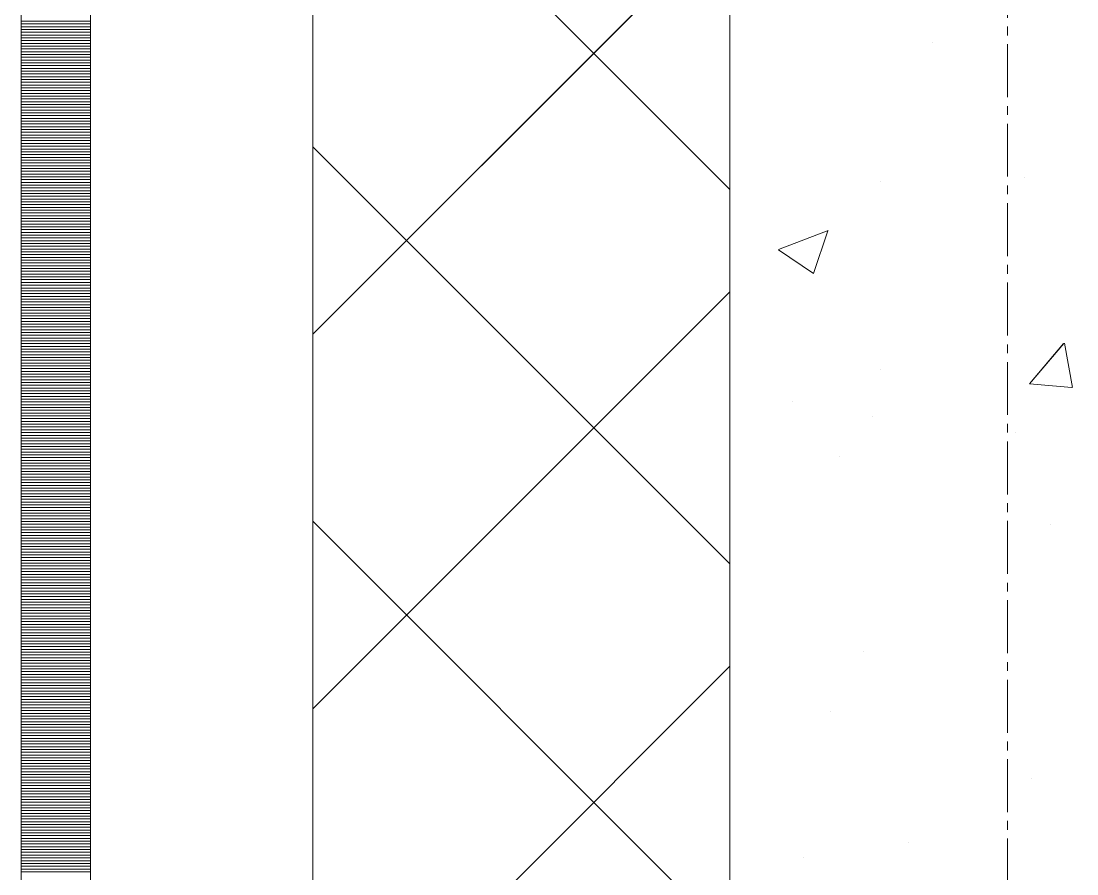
# Model space of a CAD drawing. Header units: millimetres. Extents: x 470010 to 1231400, y -134005 to 421770.
# Drawn here: x 672518.6 to 672898.5, y -22750.2 to -22443.5 of the extents above; entities that cross this region are included whole.
import ezdxf
from ezdxf.enums import TextEntityAlignment as Align

# ---------------------------------------------------------------- set-up
doc = ezdxf.new("R2010")
doc.units = ezdxf.units.MM
doc.linetypes.add('CENTER2', pattern=[28.575, 19.05, -3.175, 3.175, -3.175])
doc.linetypes.add('DASHED', pattern=[19.05, 12.7, -6.35])
doc.layers.get('Defpoints').update_dxf_attribs({"color": 140})
doc.layers.add('АР_Делит', color=120, linetype='Continuous', lineweight=0, plot=False)
for name, color, linetype, lineweight in [('АР_Стены ПЕНОблок', 52, 'Continuous', 20), ('АР_Тонкая', 254, 'Continuous', 5), ('АР_Утеплитель', 31, 'Continuous', 0), ('АР_Штриховка', 8, 'Continuous', 0)]:
    doc.layers.add(name, color=color, linetype=linetype, lineweight=lineweight)
doc.layers.add('РД_Оси_100', color=7, linetype='Continuous', lineweight=0, true_color=0x525252)
doc.styles.add('style1', font='ARIALN.TTF')

# ---------------------------------------------------------------- blocks, each defined once
blk = doc.blocks.new('СОШ_2200_АР_ОСИ_М100_28.05.24')
at = {"layer": 'АР_Делит', "color": 251, "linetype": 'DASHED', "true_color": 0x636466}
blk.add_lwpolyline([(-355, 13145), (-355, 100855), (37145, 100855), (37145, 129155), (72745, 129155), (72745, 135155), (114955, 135155), (114955, -355)], dxfattribs=at)
at = {"layer": 'РД_Оси_100', "color": 251, "linetype": 'CENTER2', "true_color": 0x636466}
blk.add_line((0, -6155), (0, 139938.679), dxfattribs=at)
blk = doc.blocks.new('A$C9108343f')
at = {"layer": 'АР_Стены ПЕНОблок', "color": 18, "linetype": 'Continuous', "lineweight": 20, "true_color": 0x000000}
blk.add_line((7054.96, 97555), (7054.96, 21355), dxfattribs=at)
at = {"layer": 'АР_Тонкая', "color": 18, "linetype": 'Continuous', "lineweight": 5, "true_color": 0x000000}
for p, q in [((6799.96, 97555), (6799.96, 21355)), ((6824.96, 97555), (6824.96, 21355)), ((6824.96, 21355), (6824.96, 97555)), ((6904.96, 21355), (6904.96, 97555))]:
    blk.add_line(p, q, dxfattribs=at)
at = {"layer": 'АР_Утеплитель', "color": 18, "linetype": 'Continuous', "lineweight": 0, "true_color": 0x000000}
for p, q in [((6904.96, 97555), (6904.96, 21355)), ((7054.96, 21355), (7054.96, 97555))]:
    blk.add_line(p, q, dxfattribs=at)
at = {"layer": 'АР_Штриховка', "color": 18, "linetype": 'Continuous', "lineweight": 0, "true_color": 0x000000}
for p, q in [((7054.96, 77862.24), (6904.96, 78012.24)), ((6904.96, 77810.1), (7054.96, 77960.1)), ((6799.96, 77922.75), (6824.96, 77922.75)), ((6799.96, 77921.75), (6824.96, 77921.75)), ((6799.96, 77920.75), (6824.96, 77920.75)), ((6799.96, 77919.75), (6824.96, 77919.75)), ((6799.96, 77918.75), (6824.96, 77918.75)), ((6799.96, 77917.75), (6824.96, 77917.75)), ((6799.96, 77916.75), (6824.96, 77916.75)), ((6799.96, 77915.75), (6824.96, 77915.75)), ((6799.96, 77914.75), (6824.96, 77914.75)), ((7127.92, 77914.93), (7127.92, 77914.93)), ((6799.96, 77913.75), (6824.96, 77913.75)), ((6799.96, 77912.75), (6824.96, 77912.75)), ((6799.96, 77911.75), (6824.96, 77911.75)), ((6799.96, 77910.75), (6824.96, 77910.75)), ((6799.96, 77909.75), (6824.96, 77909.75)), ((6799.96, 77908.75), (6824.96, 77908.75)), ((6799.96, 77907.75), (6824.96, 77907.75)), ((6799.96, 77906.75), (6824.96, 77906.75)), ((6799.96, 77905.75), (6824.96, 77905.75)), ((6799.96, 77904.75), (6824.96, 77904.75)), ((6799.96, 77903.75), (6824.96, 77903.75)), ((6799.96, 77902.75), (6824.96, 77902.75)), ((6799.96, 77901.75), (6824.96, 77901.75)), ((6799.96, 77900.75), (6824.96, 77900.75)), ((6799.96, 77899.75), (6824.96, 77899.75)), ((6799.96, 77898.75), (6824.96, 77898.75)), ((6799.96, 77897.75), (6824.96, 77897.75)), ((6799.96, 77896.75), (6824.96, 77896.75)), ((6799.96, 77895.75), (6824.96, 77895.75)), ((6799.96, 77894.75), (6824.96, 77894.75)), ((6799.96, 77893.75), (6824.96, 77893.75)), ((6799.96, 77892.75), (6824.96, 77892.75)), ((6799.96, 77891.75), (6824.96, 77891.75)), ((6799.96, 77890.75), (6824.96, 77890.75)), ((6799.96, 77889.75), (6824.96, 77889.75)), ((6799.96, 77888.75), (6824.96, 77888.75)), ((6799.96, 77887.75), (6824.96, 77887.75)), ((6799.96, 77886.75), (6824.96, 77886.75)), ((6799.96, 77885.75), (6824.96, 77885.75)), ((6799.96, 77884.75), (6824.96, 77884.75)), ((6799.96, 77883.75), (6824.96, 77883.75)), ((6799.96, 77882.75), (6824.96, 77882.75)), ((6799.96, 77881.75), (6824.96, 77881.75)), ((6799.96, 77880.75), (6824.96, 77880.75)), ((6799.96, 77879.75), (6824.96, 77879.75)), ((6799.96, 77878.75), (6824.96, 77878.75)), ((6799.96, 77877.75), (6824.96, 77877.75)), ((6799.96, 77876.75), (6824.96, 77876.75)), ((7054.96, 77727.54), (6904.96, 77877.54)), ((6799.96, 77875.75), (6824.96, 77875.75)), ((6799.96, 77874.75), (6824.96, 77874.75)), ((6799.96, 77873.75), (6824.96, 77873.75)), ((6799.96, 77872.75), (6824.96, 77872.75)), ((6799.96, 77871.75), (6824.96, 77871.75)), ((6799.96, 77870.75), (6824.96, 77870.75)), ((6799.96, 77869.75), (6824.96, 77869.75)), ((6799.96, 77868.75), (6824.96, 77868.75)), ((6799.96, 77867.75), (6824.96, 77867.75)), ((6799.96, 77866.75), (6824.96, 77866.75)), ((6799.96, 77865.75), (6824.96, 77865.75)), ((7109.28, 77865.13), (7109.28, 77865.13)), ((7161.17, 77866.44), (7161.17, 77866.44)), ((6799.96, 77864.75), (6824.96, 77864.75)), ((6799.96, 77863.75), (6824.96, 77863.75)), ((6799.96, 77862.75), (6824.96, 77862.75)), ((6799.96, 77861.75), (6824.96, 77861.75)), ((6799.96, 77860.75), (6824.96, 77860.75)), ((6799.96, 77859.75), (6824.96, 77859.75)), ((6799.96, 77858.75), (6824.96, 77858.75)), ((6799.96, 77857.75), (6824.96, 77857.75)), ((6799.96, 77856.75), (6824.96, 77856.75)), ((6799.96, 77855.75), (6824.96, 77855.75)), ((6799.96, 77854.75), (6824.96, 77854.75)), ((6799.96, 77853.75), (6824.96, 77853.75)), ((6799.96, 77852.75), (6824.96, 77852.75)), ((6799.96, 77851.75), (6824.96, 77851.75)), ((6799.96, 77850.75), (6824.96, 77850.75)), ((6799.96, 77849.75), (6824.96, 77849.75)), ((6799.96, 77848.75), (6824.96, 77848.75)), ((6799.96, 77847.75), (6824.96, 77847.75)), ((6799.96, 77846.75), (6824.96, 77846.75)), ((7072.58, 77840.61), (7090.37, 77847.44)), ((7085.16, 77831.93), (7090.31, 77847.28)), ((6799.96, 77845.75), (6824.96, 77845.75)), ((6799.96, 77844.75), (6824.96, 77844.75)), ((6799.96, 77843.75), (6824.96, 77843.75)), ((6799.96, 77842.75), (6824.96, 77842.75)), ((6799.96, 77841.75), (6824.96, 77841.75)), ((6799.96, 77840.75), (6824.96, 77840.75)), ((6799.96, 77839.75), (6824.96, 77839.75)), ((6799.96, 77838.75), (6824.96, 77838.75)), ((7072.51, 77840.45), (7085.15, 77831.93)), ((6799.96, 77837.75), (6824.96, 77837.75)), ((6799.96, 77836.75), (6824.96, 77836.75)), ((6799.96, 77835.75), (6824.96, 77835.75)), ((6799.96, 77834.75), (6824.96, 77834.75)), ((6799.96, 77833.75), (6824.96, 77833.75)), ((6799.96, 77832.75), (6824.96, 77832.75)), ((6799.96, 77831.75), (6824.96, 77831.75)), ((6799.96, 77830.75), (6824.96, 77830.75)), ((6799.96, 77829.75), (6824.96, 77829.75)), ((6799.96, 77828.75), (6824.96, 77828.75)), ((6799.96, 77827.75), (6824.96, 77827.75)), ((6799.96, 77826.75), (6824.96, 77826.75)), ((6799.96, 77825.75), (6824.96, 77825.75)), ((6799.96, 77824.75), (6824.96, 77824.75)), ((6799.96, 77823.75), (6824.96, 77823.75)), ((6904.96, 77675.4), (7054.96, 77825.4)), ((6799.96, 77822.75), (6824.96, 77822.75)), ((6799.96, 77821.75), (6824.96, 77821.75)), ((6799.96, 77820.75), (6824.96, 77820.75)), ((6799.96, 77819.75), (6824.96, 77819.75)), ((6799.96, 77818.75), (6824.96, 77818.75)), ((6799.96, 77817.75), (6824.96, 77817.75)), ((6799.96, 77816.75), (6824.96, 77816.75)), ((6799.96, 77815.75), (6824.96, 77815.75)), ((6799.96, 77814.75), (6824.96, 77814.75)), ((6799.96, 77813.75), (6824.96, 77813.75)), ((6799.96, 77812.75), (6824.96, 77812.75)), ((6799.96, 77811.75), (6824.96, 77811.75)), ((6799.96, 77810.75), (6824.96, 77810.75)), ((6799.96, 77809.75), (6824.96, 77809.75)), ((6799.96, 77808.75), (6824.96, 77808.75)), ((6799.96, 77807.75), (6824.96, 77807.75)), ((6799.96, 77806.75), (6824.96, 77806.75)), ((6799.96, 77805.75), (6824.96, 77805.75)), ((6799.96, 77804.75), (6824.96, 77804.75)), ((7162.91, 77792.24), (7175.16, 77806.84)), ((7178.35, 77790.96), (7175.42, 77806.88)), ((6799.96, 77803.75), (6824.96, 77803.75)), ((6799.96, 77802.75), (6824.96, 77802.75)), ((6799.96, 77801.75), (6824.96, 77801.75)), ((6799.96, 77800.75), (6824.96, 77800.75)), ((6799.96, 77799.75), (6824.96, 77799.75)), ((6799.96, 77798.75), (6824.96, 77798.75)), ((6799.96, 77797.75), (6824.96, 77797.75)), ((6799.96, 77796.75), (6824.96, 77796.75)), ((7109.41, 77797.54), (7109.41, 77797.54)), ((6799.96, 77795.75), (6824.96, 77795.75)), ((6799.96, 77794.75), (6824.96, 77794.75)), ((6799.96, 77793.75), (6824.96, 77793.75)), ((6799.96, 77792.75), (6824.96, 77792.75)), ((6799.96, 77791.75), (6824.96, 77791.75)), ((6799.96, 77790.75), (6824.96, 77790.75)), ((6799.96, 77789.75), (6824.96, 77789.75)), ((7162.91, 77792.24), (7178.09, 77790.91)), ((6799.96, 77788.75), (6824.96, 77788.75)), ((6799.96, 77787.75), (6824.96, 77787.75)), ((6799.96, 77786.75), (6824.96, 77786.75)), ((6799.96, 77785.75), (6824.96, 77785.75)), ((7077.39, 77785.82), (7077.39, 77785.82)), ((6799.96, 77784.75), (6824.96, 77784.75)), ((6799.96, 77783.75), (6824.96, 77783.75)), ((6799.96, 77782.75), (6824.96, 77782.75)), ((6799.96, 77781.75), (6824.96, 77781.75)), ((6799.96, 77780.75), (6824.96, 77780.75)), ((6799.96, 77779.75), (6824.96, 77779.75)), ((6799.96, 77778.75), (6824.96, 77778.75)), ((6799.96, 77777.75), (6824.96, 77777.75)), ((7106.2, 77780.58), (7106.2, 77780.58)), ((6799.96, 77776.75), (6824.96, 77776.75)), ((6799.96, 77775.75), (6824.96, 77775.75)), ((6799.96, 77774.75), (6824.96, 77774.75)), ((6799.96, 77773.75), (6824.96, 77773.75)), ((7157.93, 77774.63), (7157.93, 77774.63)), ((6799.96, 77772.75), (6824.96, 77772.75)), ((6799.96, 77771.75), (6824.96, 77771.75)), ((6799.96, 77770.75), (6824.96, 77770.75)), ((6799.96, 77769.75), (6824.96, 77769.75)), ((6799.96, 77768.75), (6824.96, 77768.75)), ((6799.96, 77767.75), (6824.96, 77767.75)), ((6799.96, 77766.75), (6824.96, 77766.75)), ((7094.35, 77766.26), (7094.35, 77766.26)), ((6799.96, 77765.75), (6824.96, 77765.75)), ((6799.96, 77764.75), (6824.96, 77764.75)), ((6799.96, 77763.75), (6824.96, 77763.75)), ((6799.96, 77762.75), (6824.96, 77762.75)), ((6799.96, 77761.75), (6824.96, 77761.75)), ((6799.96, 77760.75), (6824.96, 77760.75)), ((6799.96, 77759.75), (6824.96, 77759.75)), ((6799.96, 77758.75), (6824.96, 77758.75)), ((6799.96, 77757.75), (6824.96, 77757.75)), ((6799.96, 77756.75), (6824.96, 77756.75)), ((6799.96, 77755.75), (6824.96, 77755.75)), ((6799.96, 77754.75), (6824.96, 77754.75)), ((6799.96, 77753.75), (6824.96, 77753.75)), ((6799.96, 77752.75), (6824.96, 77752.75)), ((6799.96, 77751.75), (6824.96, 77751.75)), ((6799.96, 77750.75), (6824.96, 77750.75)), ((6799.96, 77749.75), (6824.96, 77749.75)), ((6799.96, 77748.75), (6824.96, 77748.75)), ((6799.96, 77747.75), (6824.96, 77747.75)), ((6799.96, 77746.75), (6824.96, 77746.75)), ((6799.96, 77745.75), (6824.96, 77745.75)), ((6799.96, 77744.75), (6824.96, 77744.75)), ((6799.96, 77743.75), (6824.96, 77743.75)), ((6799.96, 77742.75), (6824.96, 77742.75)), ((6799.96, 77741.75), (6824.96, 77741.75)), ((6799.96, 77740.75), (6824.96, 77740.75)), ((6799.96, 77739.75), (6824.96, 77739.75)), ((7054.96, 77592.83), (6904.96, 77742.83)), ((7170.27, 77741.77), (7170.27, 77741.77)), ((6799.96, 77738.75), (6824.96, 77738.75)), ((6799.96, 77737.75), (6824.96, 77737.75)), ((6799.96, 77736.75), (6824.96, 77736.75)), ((6799.96, 77735.75), (6824.96, 77735.75)), ((6799.96, 77734.75), (6824.96, 77734.75)), ((6799.96, 77733.75), (6824.96, 77733.75)), ((6799.96, 77732.75), (6824.96, 77732.75)), ((6799.96, 77731.75), (6824.96, 77731.75)), ((6799.96, 77730.75), (6824.96, 77730.75)), ((6799.96, 77729.75), (6824.96, 77729.75)), ((6799.96, 77728.75), (6824.96, 77728.75)), ((6799.96, 77727.75), (6824.96, 77727.75)), ((6799.96, 77726.75), (6824.96, 77726.75)), ((6799.96, 77725.75), (6824.96, 77725.75)), ((6799.96, 77724.75), (6824.96, 77724.75)), ((6799.96, 77723.75), (6824.96, 77723.75)), ((6799.96, 77722.75), (6824.96, 77722.75)), ((6799.96, 77721.75), (6824.96, 77721.75)), ((6799.96, 77720.75), (6824.96, 77720.75)), ((6799.96, 77719.75), (6824.96, 77719.75)), ((6799.96, 77718.75), (6824.96, 77718.75)), ((6799.96, 77717.75), (6824.96, 77717.75)), ((6799.96, 77716.75), (6824.96, 77716.75)), ((6799.96, 77715.75), (6824.96, 77715.75)), ((6799.96, 77714.75), (6824.96, 77714.75)), ((6799.96, 77713.75), (6824.96, 77713.75)), ((6799.96, 77712.75), (6824.96, 77712.75)), ((6799.96, 77711.75), (6824.96, 77711.75)), ((6799.96, 77710.75), (6824.96, 77710.75)), ((6799.96, 77709.75), (6824.96, 77709.75)), ((6799.96, 77708.75), (6824.96, 77708.75)), ((6799.96, 77707.75), (6824.96, 77707.75)), ((6799.96, 77706.75), (6824.96, 77706.75)), ((6799.96, 77705.75), (6824.96, 77705.75)), ((6799.96, 77704.75), (6824.96, 77704.75)), ((6799.96, 77703.75), (6824.96, 77703.75)), ((6799.96, 77702.75), (6824.96, 77702.75)), ((6799.96, 77701.75), (6824.96, 77701.75)), ((6799.96, 77700.75), (6824.96, 77700.75)), ((6799.96, 77699.75), (6824.96, 77699.75)), ((6799.96, 77698.75), (6824.96, 77698.75)), ((6799.96, 77697.75), (6824.96, 77697.75)), ((6799.96, 77696.75), (6824.96, 77696.75)), ((6799.96, 77695.75), (6824.96, 77695.75)), ((6799.96, 77694.75), (6824.96, 77694.75)), ((7103.11, 77696.02), (7103.11, 77696.02)), ((6799.96, 77693.75), (6824.96, 77693.75)), ((6799.96, 77692.75), (6824.96, 77692.75)), ((6799.96, 77691.75), (6824.96, 77691.75)), ((6799.96, 77690.75), (6824.96, 77690.75)), ((6904.96, 77540.69), (7054.96, 77690.69)), ((6799.96, 77689.75), (6824.96, 77689.75)), ((6799.96, 77688.75), (6824.96, 77688.75)), ((6799.96, 77687.75), (6824.96, 77687.75)), ((6799.96, 77686.75), (6824.96, 77686.75)), ((6799.96, 77685.75), (6824.96, 77685.75)), ((6799.96, 77684.75), (6824.96, 77684.75)), ((6799.96, 77683.75), (6824.96, 77683.75)), ((6799.96, 77682.75), (6824.96, 77682.75)), ((6799.96, 77681.75), (6824.96, 77681.75)), ((6799.96, 77680.75), (6824.96, 77680.75)), ((6799.96, 77679.75), (6824.96, 77679.75)), ((6799.96, 77678.75), (6824.96, 77678.75)), ((6799.96, 77677.75), (6824.96, 77677.75)), ((6799.96, 77676.75), (6824.96, 77676.75)), ((6799.96, 77675.75), (6824.96, 77675.75)), ((6799.96, 77674.75), (6824.96, 77674.75)), ((6799.96, 77673.75), (6824.96, 77673.75)), ((6799.96, 77672.75), (6824.96, 77672.75)), ((6799.96, 77671.75), (6824.96, 77671.75)), ((7091.11, 77674.45), (7091.11, 77674.45)), ((6799.96, 77670.75), (6824.96, 77670.75)), ((6799.96, 77669.75), (6824.96, 77669.75)), ((6799.96, 77668.75), (6824.96, 77668.75)), ((6799.96, 77667.75), (6824.96, 77667.75)), ((6799.96, 77666.75), (6824.96, 77666.75)), ((6799.96, 77665.75), (6824.96, 77665.75)), ((6799.96, 77664.75), (6824.96, 77664.75)), ((6799.96, 77663.75), (6824.96, 77663.75)), ((6799.96, 77662.75), (6824.96, 77662.75)), ((6799.96, 77661.75), (6824.96, 77661.75)), ((6799.96, 77660.75), (6824.96, 77660.75)), ((6799.96, 77659.75), (6824.96, 77659.75)), ((6799.96, 77658.75), (6824.96, 77658.75)), ((6799.96, 77657.75), (6824.96, 77657.75)), ((6799.96, 77656.75), (6824.96, 77656.75)), ((6799.96, 77655.75), (6824.96, 77655.75)), ((6799.96, 77654.75), (6824.96, 77654.75)), ((6799.96, 77653.75), (6824.96, 77653.75)), ((6799.96, 77652.75), (6824.96, 77652.75)), ((6799.96, 77651.75), (6824.96, 77651.75)), ((6799.96, 77650.75), (6824.96, 77650.75)), ((6799.96, 77649.75), (6824.96, 77649.75)), ((6799.96, 77648.75), (6824.96, 77648.75)), ((7163.52, 77650.3), (7163.52, 77650.3)), ((6799.96, 77647.75), (6824.96, 77647.75)), ((6799.96, 77646.75), (6824.96, 77646.75)), ((6799.96, 77645.75), (6824.96, 77645.75)), ((6799.96, 77644.75), (6824.96, 77644.75)), ((6799.96, 77643.75), (6824.96, 77643.75)), ((6799.96, 77642.75), (6824.96, 77642.75)), ((6799.96, 77641.75), (6824.96, 77641.75)), ((6799.96, 77640.75), (6824.96, 77640.75)), ((6799.96, 77639.75), (6824.96, 77639.75)), ((6799.96, 77638.75), (6824.96, 77638.75)), ((6799.96, 77637.75), (6824.96, 77637.75)), ((6799.96, 77636.75), (6824.96, 77636.75)), ((6799.96, 77635.75), (6824.96, 77635.75)), ((6799.96, 77634.75), (6824.96, 77634.75)), ((6799.96, 77633.75), (6824.96, 77633.75)), ((6799.96, 77632.75), (6824.96, 77632.75)), ((6799.96, 77631.75), (6824.96, 77631.75)), ((6799.96, 77630.75), (6824.96, 77630.75)), ((6799.96, 77629.75), (6824.96, 77629.75)), ((6799.96, 77628.75), (6824.96, 77628.75)), ((6799.96, 77627.75), (6824.96, 77627.75)), ((6799.96, 77626.75), (6824.96, 77626.75)), ((6799.96, 77625.75), (6824.96, 77625.75)), ((7119.14, 77627.45), (7119.14, 77627.45)), ((6799.96, 77624.75), (6824.96, 77624.75)), ((6799.96, 77623.75), (6824.96, 77623.75)), ((6799.96, 77622.75), (6824.96, 77622.75)), ((6799.96, 77621.75), (6824.96, 77621.75)), ((7081.48, 77621.91), (7081.48, 77621.91)), ((6799.96, 77620.75), (6824.96, 77620.75)), ((6799.96, 77619.75), (6824.96, 77619.75)), ((6799.96, 77618.75), (6824.96, 77618.75)), ((6799.96, 77617.75), (6824.96, 77617.75)), ((6799.96, 77616.75), (6824.96, 77616.75))]:
    blk.add_line(p, q, dxfattribs=at)
at = {"layer": 'РД_Оси_100'}
blk.add_blockref('СОШ_2200_АР_ОСИ_М100_28.05.24', (7154.96, 6755), dxfattribs=at)
at = {"layer": 'Defpoints', "color": 18, "true_color": 0x000000, "style": 'style1'}
for p in [(143949.34, 316089.12), (143974.98, 281639.5), (143890.4, 273244.71), (143839.99, 264276.81), (143967.75, 254892.38), (12251.96, 104178.14), (12382.58, 96023.14)]:
    blk.add_attdef('АР-ПОМЕЩЕНИЕ:НАИМЕНОВАНИЕ', text='', height=100, dxfattribs=at).set_placement(p, align=Align.MIDDLE)
at = {"layer": 'Defpoints', "color": 18, "true_color": 0x000000, "style": 'style1', "flags": 8}
for p in [(143951.3, 279099.09), (143848.34, 269251.11), (143875.33, 260094.25), (144049.74, 250824.7), (163419.28, 238153.36), (155897.46, 237965.97), (183037.2, 237965.97), (143342.94, 237876.19)]:
    blk.add_attdef('АР-ПОМЕЩЕНИЕ:НАИМЕНОВАНИЕ', text='', height=100, dxfattribs=at).set_placement(p, align=Align.MIDDLE)

msp = doc.modelspace()

# ---------------------------------------------------------------- linework, layer by layer
at = {"layer": 'АР_Стены ПЕНОблок', "color": 18, "linetype": 'Continuous', "lineweight": 20, "true_color": 0x000000}
msp.add_line((672773.57, -2811.242), (672773.57, -79011.242), dxfattribs=at)
at = {"layer": 'АР_Тонкая', "color": 18, "linetype": 'Continuous', "lineweight": 5, "true_color": 0x000000}
for p, q in [((672518.57, -2811.242), (672518.57, -79011.242)), ((672543.57, -2811.242), (672543.57, -79011.242)), ((672543.57, -79011.242), (672543.57, -2811.242)), ((672623.57, -79011.242), (672623.57, -2811.242))]:
    msp.add_line(p, q, dxfattribs=at)
at = {"layer": 'АР_Утеплитель', "color": 18, "linetype": 'Continuous', "lineweight": 0, "true_color": 0x000000}
for p, q in [((672623.57, -2811.242), (672623.57, -79011.242)), ((672773.57, -79011.242), (672773.57, -2811.242))]:
    msp.add_line(p, q, dxfattribs=at)
at = {"layer": 'АР_Штриховка', "color": 18, "linetype": 'Continuous', "lineweight": 0, "true_color": 0x000000}
for p, q in [((672773.57, -22504.003), (672623.57, -22354.003)), ((672623.57, -22556.14), (672773.57, -22406.14)), ((672518.57, -22444.492), (672543.57, -22444.492)), ((672518.57, -22445.492), (672543.57, -22445.492)), ((672518.57, -22446.492), (672543.57, -22446.492)), ((672518.57, -22447.492), (672543.57, -22447.492)), ((672518.57, -22448.492), (672543.57, -22448.492)), ((672518.57, -22449.492), (672543.57, -22449.492)), ((672518.57, -22450.492), (672543.57, -22450.492)), ((672518.57, -22451.492), (672543.57, -22451.492)), ((672518.57, -22452.492), (672543.57, -22452.492)), ((672518.57, -22453.492), (672543.57, -22453.492)), ((672518.57, -22454.492), (672543.57, -22454.492)), ((672518.57, -22455.492), (672543.57, -22455.492)), ((672518.57, -22456.492), (672543.57, -22456.492)), ((672518.57, -22457.492), (672543.57, -22457.492)), ((672518.57, -22458.492), (672543.57, -22458.492)), ((672518.57, -22459.492), (672543.57, -22459.492)), ((672518.57, -22460.492), (672543.57, -22460.492)), ((672518.57, -22461.492), (672543.57, -22461.492)), ((672518.57, -22462.492), (672543.57, -22462.492)), ((672518.57, -22463.492), (672543.57, -22463.492)), ((672518.57, -22464.492), (672543.57, -22464.492)), ((672518.57, -22465.492), (672543.57, -22465.492)), ((672518.57, -22466.492), (672543.57, -22466.492)), ((672518.57, -22467.492), (672543.57, -22467.492)), ((672518.57, -22468.492), (672543.57, -22468.492)), ((672518.57, -22469.492), (672543.57, -22469.492)), ((672518.57, -22470.492), (672543.57, -22470.492)), ((672518.57, -22471.492), (672543.57, -22471.492)), ((672518.57, -22472.492), (672543.57, -22472.492)), ((672518.57, -22473.492), (672543.57, -22473.492)), ((672518.57, -22474.492), (672543.57, -22474.492)), ((672518.57, -22475.492), (672543.57, -22475.492)), ((672518.57, -22476.492), (672543.57, -22476.492)), ((672518.57, -22477.492), (672543.57, -22477.492)), ((672518.57, -22478.492), (672543.57, -22478.492)), ((672518.57, -22479.492), (672543.57, -22479.492)), ((672518.57, -22480.492), (672543.57, -22480.492)), ((672518.57, -22481.492), (672543.57, -22481.492)), ((672518.57, -22482.492), (672543.57, -22482.492)), ((672518.57, -22483.492), (672543.57, -22483.492)), ((672518.57, -22484.492), (672543.57, -22484.492)), ((672518.57, -22485.492), (672543.57, -22485.492)), ((672518.57, -22486.492), (672543.57, -22486.492)), ((672518.57, -22487.492), (672543.57, -22487.492)), ((672518.57, -22488.492), (672543.57, -22488.492)), ((672518.57, -22489.492), (672543.57, -22489.492)), ((672773.57, -22638.706), (672623.57, -22488.706)), ((672518.57, -22490.492), (672543.57, -22490.492)), ((672518.57, -22491.492), (672543.57, -22491.492)), ((672518.57, -22492.492), (672543.57, -22492.492)), ((672518.57, -22493.492), (672543.57, -22493.492)), ((672518.57, -22494.492), (672543.57, -22494.492)), ((672518.57, -22495.492), (672543.57, -22495.492)), ((672518.57, -22496.492), (672543.57, -22496.492)), ((672518.57, -22497.492), (672543.57, -22497.492)), ((672518.57, -22498.492), (672543.57, -22498.492)), ((672518.57, -22499.492), (672543.57, -22499.492)), ((672518.57, -22500.492), (672543.57, -22500.492)), ((672518.57, -22501.492), (672543.57, -22501.492)), ((672518.57, -22502.492), (672543.57, -22502.492)), ((672518.57, -22503.492), (672543.57, -22503.492)), ((672518.57, -22504.492), (672543.57, -22504.492)), ((672518.57, -22505.492), (672543.57, -22505.492)), ((672518.57, -22506.492), (672543.57, -22506.492)), ((672518.57, -22507.492), (672543.57, -22507.492)), ((672518.57, -22508.492), (672543.57, -22508.492)), ((672518.57, -22509.492), (672543.57, -22509.492)), ((672518.57, -22510.492), (672543.57, -22510.492)), ((672518.57, -22511.492), (672543.57, -22511.492)), ((672518.57, -22512.492), (672543.57, -22512.492)), ((672518.57, -22513.492), (672543.57, -22513.492)), ((672518.57, -22514.492), (672543.57, -22514.492)), ((672518.57, -22515.492), (672543.57, -22515.492)), ((672518.57, -22516.492), (672543.57, -22516.492)), ((672518.57, -22517.492), (672543.57, -22517.492)), ((672518.57, -22518.492), (672543.57, -22518.492)), ((672518.57, -22519.492), (672543.57, -22519.492)), ((672791.195, -22525.633), (672808.98, -22518.806)), ((672803.775, -22534.315), (672808.925, -22518.966)), ((672518.57, -22520.492), (672543.57, -22520.492)), ((672518.57, -22521.492), (672543.57, -22521.492)), ((672518.57, -22522.492), (672543.57, -22522.492)), ((672518.57, -22523.492), (672543.57, -22523.492)), ((672518.57, -22524.492), (672543.57, -22524.492)), ((672518.57, -22525.492), (672543.57, -22525.492)), ((672518.57, -22526.492), (672543.57, -22526.492)), ((672518.57, -22527.492), (672543.57, -22527.492)), ((672791.125, -22525.788), (672803.76, -22534.31)), ((672518.57, -22528.492), (672543.57, -22528.492)), ((672518.57, -22529.492), (672543.57, -22529.492)), ((672518.57, -22530.492), (672543.57, -22530.492)), ((672518.57, -22531.492), (672543.57, -22531.492)), ((672518.57, -22532.492), (672543.57, -22532.492)), ((672518.57, -22533.492), (672543.57, -22533.492)), ((672518.57, -22534.492), (672543.57, -22534.492)), ((672518.57, -22535.492), (672543.57, -22535.492)), ((672518.57, -22536.492), (672543.57, -22536.492)), ((672518.57, -22537.492), (672543.57, -22537.492)), ((672518.57, -22538.492), (672543.57, -22538.492)), ((672518.57, -22539.492), (672543.57, -22539.492)), ((672518.57, -22540.492), (672543.57, -22540.492)), ((672518.57, -22541.492), (672543.57, -22541.492)), ((672518.57, -22542.492), (672543.57, -22542.492)), ((672623.57, -22690.843), (672773.57, -22540.843)), ((672518.57, -22543.492), (672543.57, -22543.492)), ((672518.57, -22544.492), (672543.57, -22544.492)), ((672518.57, -22545.492), (672543.57, -22545.492)), ((672518.57, -22546.492), (672543.57, -22546.492)), ((672518.57, -22547.492), (672543.57, -22547.492)), ((672518.57, -22548.492), (672543.57, -22548.492)), ((672518.57, -22549.492), (672543.57, -22549.492)), ((672518.57, -22550.492), (672543.57, -22550.492)), ((672518.57, -22551.492), (672543.57, -22551.492)), ((672518.57, -22552.492), (672543.57, -22552.492)), ((672518.57, -22553.492), (672543.57, -22553.492)), ((672518.57, -22554.492), (672543.57, -22554.492)), ((672518.57, -22555.492), (672543.57, -22555.492)), ((672518.57, -22556.492), (672543.57, -22556.492)), ((672518.57, -22557.492), (672543.57, -22557.492)), ((672518.57, -22558.492), (672543.57, -22558.492)), ((672518.57, -22559.492), (672543.57, -22559.492)), ((672518.57, -22560.492), (672543.57, -22560.492)), ((672518.57, -22561.492), (672543.57, -22561.492)), ((672881.524, -22574), (672893.769, -22559.407)), ((672896.967, -22575.285), (672894.03, -22559.363)), ((672518.57, -22562.492), (672543.57, -22562.492)), ((672518.57, -22563.492), (672543.57, -22563.492)), ((672518.57, -22564.492), (672543.57, -22564.492)), ((672518.57, -22565.492), (672543.57, -22565.492)), ((672518.57, -22566.492), (672543.57, -22566.492)), ((672518.57, -22567.492), (672543.57, -22567.492)), ((672518.57, -22568.492), (672543.57, -22568.492)), ((672518.57, -22569.492), (672543.57, -22569.492)), ((672518.57, -22570.492), (672543.57, -22570.492)), ((672518.57, -22571.492), (672543.57, -22571.492)), ((672518.57, -22572.492), (672543.57, -22572.492)), ((672518.57, -22573.492), (672543.57, -22573.492)), ((672518.57, -22574.492), (672543.57, -22574.492)), ((672518.57, -22575.492), (672543.57, -22575.492)), ((672518.57, -22576.492), (672543.57, -22576.492)), ((672881.524, -22574.004), (672896.706, -22575.333)), ((672518.57, -22577.492), (672543.57, -22577.492)), ((672518.57, -22578.492), (672543.57, -22578.492)), ((672518.57, -22579.492), (672543.57, -22579.492)), ((672518.57, -22580.492), (672543.57, -22580.492)), ((672518.57, -22581.492), (672543.57, -22581.492)), ((672518.57, -22582.492), (672543.57, -22582.492)), ((672518.57, -22583.492), (672543.57, -22583.492)), ((672518.57, -22584.492), (672543.57, -22584.492)), ((672518.57, -22585.492), (672543.57, -22585.492)), ((672518.57, -22586.492), (672543.57, -22586.492)), ((672518.57, -22587.492), (672543.57, -22587.492)), ((672518.57, -22588.492), (672543.57, -22588.492)), ((672518.57, -22589.492), (672543.57, -22589.492)), ((672518.57, -22590.492), (672543.57, -22590.492)), ((672518.57, -22591.492), (672543.57, -22591.492)), ((672518.57, -22592.492), (672543.57, -22592.492)), ((672518.57, -22593.492), (672543.57, -22593.492)), ((672518.57, -22594.492), (672543.57, -22594.492)), ((672518.57, -22595.492), (672543.57, -22595.492)), ((672518.57, -22596.492), (672543.57, -22596.492)), ((672518.57, -22597.492), (672543.57, -22597.492)), ((672518.57, -22598.492), (672543.57, -22598.492)), ((672518.57, -22599.492), (672543.57, -22599.492)), ((672518.57, -22600.492), (672543.57, -22600.492)), ((672518.57, -22601.492), (672543.57, -22601.492)), ((672518.57, -22602.492), (672543.57, -22602.492)), ((672518.57, -22603.492), (672543.57, -22603.492)), ((672518.57, -22604.492), (672543.57, -22604.492)), ((672518.57, -22605.492), (672543.57, -22605.492)), ((672518.57, -22606.492), (672543.57, -22606.492)), ((672518.57, -22607.492), (672543.57, -22607.492)), ((672518.57, -22608.492), (672543.57, -22608.492)), ((672518.57, -22609.492), (672543.57, -22609.492)), ((672518.57, -22610.492), (672543.57, -22610.492)), ((672518.57, -22611.492), (672543.57, -22611.492)), ((672518.57, -22612.492), (672543.57, -22612.492)), ((672518.57, -22613.492), (672543.57, -22613.492)), ((672518.57, -22614.492), (672543.57, -22614.492)), ((672518.57, -22615.492), (672543.57, -22615.492)), ((672518.57, -22616.492), (672543.57, -22616.492)), ((672518.57, -22617.492), (672543.57, -22617.492)), ((672518.57, -22618.492), (672543.57, -22618.492)), ((672518.57, -22619.492), (672543.57, -22619.492)), ((672518.57, -22620.492), (672543.57, -22620.492)), ((672518.57, -22621.492), (672543.57, -22621.492)), ((672518.57, -22622.492), (672543.57, -22622.492)), ((672518.57, -22623.492), (672543.57, -22623.492)), ((672518.57, -22624.492), (672543.57, -22624.492)), ((672518.57, -22625.492), (672543.57, -22625.492)), ((672518.57, -22626.492), (672543.57, -22626.492)), ((672773.57, -22773.41), (672623.57, -22623.41)), ((672518.57, -22627.492), (672543.57, -22627.492)), ((672518.57, -22628.492), (672543.57, -22628.492)), ((672518.57, -22629.492), (672543.57, -22629.492)), ((672518.57, -22630.492), (672543.57, -22630.492)), ((672518.57, -22631.492), (672543.57, -22631.492)), ((672518.57, -22632.492), (672543.57, -22632.492)), ((672518.57, -22633.492), (672543.57, -22633.492)), ((672518.57, -22634.492), (672543.57, -22634.492)), ((672518.57, -22635.492), (672543.57, -22635.492)), ((672518.57, -22636.492), (672543.57, -22636.492)), ((672518.57, -22637.492), (672543.57, -22637.492)), ((672518.57, -22638.492), (672543.57, -22638.492)), ((672518.57, -22639.492), (672543.57, -22639.492)), ((672518.57, -22640.492), (672543.57, -22640.492)), ((672518.57, -22641.492), (672543.57, -22641.492)), ((672518.57, -22642.492), (672543.57, -22642.492)), ((672518.57, -22643.492), (672543.57, -22643.492)), ((672518.57, -22644.492), (672543.57, -22644.492)), ((672518.57, -22645.492), (672543.57, -22645.492)), ((672518.57, -22646.492), (672543.57, -22646.492)), ((672518.57, -22647.492), (672543.57, -22647.492)), ((672518.57, -22648.492), (672543.57, -22648.492)), ((672518.57, -22649.492), (672543.57, -22649.492)), ((672518.57, -22650.492), (672543.57, -22650.492)), ((672518.57, -22651.492), (672543.57, -22651.492)), ((672518.57, -22652.492), (672543.57, -22652.492)), ((672518.57, -22653.492), (672543.57, -22653.492)), ((672518.57, -22654.492), (672543.57, -22654.492)), ((672518.57, -22655.492), (672543.57, -22655.492)), ((672518.57, -22656.492), (672543.57, -22656.492)), ((672518.57, -22657.492), (672543.57, -22657.492)), ((672518.57, -22658.492), (672543.57, -22658.492)), ((672518.57, -22659.492), (672543.57, -22659.492)), ((672518.57, -22660.492), (672543.57, -22660.492)), ((672518.57, -22661.492), (672543.57, -22661.492)), ((672518.57, -22662.492), (672543.57, -22662.492)), ((672518.57, -22663.492), (672543.57, -22663.492)), ((672518.57, -22664.492), (672543.57, -22664.492)), ((672518.57, -22665.492), (672543.57, -22665.492)), ((672518.57, -22666.492), (672543.57, -22666.492)), ((672518.57, -22667.492), (672543.57, -22667.492)), ((672518.57, -22668.492), (672543.57, -22668.492)), ((672518.57, -22669.492), (672543.57, -22669.492)), ((672518.57, -22670.492), (672543.57, -22670.492)), ((672518.57, -22671.492), (672543.57, -22671.492)), ((672518.57, -22672.492), (672543.57, -22672.492)), ((672518.57, -22673.492), (672543.57, -22673.492)), ((672518.57, -22674.492), (672543.57, -22674.492)), ((672518.57, -22675.492), (672543.57, -22675.492)), ((672623.57, -22825.547), (672773.57, -22675.547)), ((672518.57, -22676.492), (672543.57, -22676.492)), ((672518.57, -22677.492), (672543.57, -22677.492)), ((672518.57, -22678.492), (672543.57, -22678.492)), ((672518.57, -22679.492), (672543.57, -22679.492)), ((672518.57, -22680.492), (672543.57, -22680.492)), ((672518.57, -22681.492), (672543.57, -22681.492)), ((672518.57, -22682.492), (672543.57, -22682.492)), ((672518.57, -22683.492), (672543.57, -22683.492)), ((672518.57, -22684.492), (672543.57, -22684.492)), ((672518.57, -22685.492), (672543.57, -22685.492)), ((672518.57, -22686.492), (672543.57, -22686.492)), ((672518.57, -22687.492), (672543.57, -22687.492)), ((672518.57, -22688.492), (672543.57, -22688.492)), ((672518.57, -22689.492), (672543.57, -22689.492)), ((672518.57, -22690.492), (672543.57, -22690.492)), ((672518.57, -22691.492), (672543.57, -22691.492)), ((672518.57, -22692.492), (672543.57, -22692.492)), ((672518.57, -22693.492), (672543.57, -22693.492)), ((672518.57, -22694.492), (672543.57, -22694.492)), ((672518.57, -22695.492), (672543.57, -22695.492)), ((672518.57, -22696.492), (672543.57, -22696.492)), ((672518.57, -22697.492), (672543.57, -22697.492)), ((672518.57, -22698.492), (672543.57, -22698.492)), ((672518.57, -22699.492), (672543.57, -22699.492)), ((672518.57, -22700.492), (672543.57, -22700.492)), ((672518.57, -22701.492), (672543.57, -22701.492)), ((672518.57, -22702.492), (672543.57, -22702.492)), ((672518.57, -22703.492), (672543.57, -22703.492)), ((672518.57, -22704.492), (672543.57, -22704.492)), ((672518.57, -22705.492), (672543.57, -22705.492)), ((672518.57, -22706.492), (672543.57, -22706.492)), ((672518.57, -22707.492), (672543.57, -22707.492)), ((672518.57, -22708.492), (672543.57, -22708.492)), ((672518.57, -22709.492), (672543.57, -22709.492)), ((672518.57, -22710.492), (672543.57, -22710.492)), ((672518.57, -22711.492), (672543.57, -22711.492)), ((672518.57, -22712.492), (672543.57, -22712.492)), ((672518.57, -22713.492), (672543.57, -22713.492)), ((672518.57, -22714.492), (672543.57, -22714.492)), ((672518.57, -22715.492), (672543.57, -22715.492)), ((672518.57, -22716.492), (672543.57, -22716.492)), ((672518.57, -22717.492), (672543.57, -22717.492)), ((672518.57, -22718.492), (672543.57, -22718.492)), ((672518.57, -22719.492), (672543.57, -22719.492)), ((672518.57, -22720.492), (672543.57, -22720.492)), ((672518.57, -22721.492), (672543.57, -22721.492)), ((672518.57, -22722.492), (672543.57, -22722.492)), ((672518.57, -22723.492), (672543.57, -22723.492)), ((672518.57, -22724.492), (672543.57, -22724.492)), ((672518.57, -22725.492), (672543.57, -22725.492)), ((672518.57, -22726.492), (672543.57, -22726.492)), ((672518.57, -22727.492), (672543.57, -22727.492)), ((672518.57, -22728.492), (672543.57, -22728.492)), ((672518.57, -22729.492), (672543.57, -22729.492)), ((672518.57, -22730.492), (672543.57, -22730.492)), ((672518.57, -22731.492), (672543.57, -22731.492)), ((672518.57, -22732.492), (672543.57, -22732.492)), ((672518.57, -22733.492), (672543.57, -22733.492)), ((672518.57, -22734.492), (672543.57, -22734.492)), ((672518.57, -22735.492), (672543.57, -22735.492)), ((672518.57, -22736.492), (672543.57, -22736.492)), ((672518.57, -22737.492), (672543.57, -22737.492)), ((672518.57, -22738.492), (672543.57, -22738.492)), ((672518.57, -22739.492), (672543.57, -22739.492)), ((672518.57, -22740.492), (672543.57, -22740.492)), ((672518.57, -22741.492), (672543.57, -22741.492)), ((672518.57, -22742.492), (672543.57, -22742.492)), ((672518.57, -22743.492), (672543.57, -22743.492)), ((672518.57, -22744.492), (672543.57, -22744.492)), ((672518.57, -22745.492), (672543.57, -22745.492)), ((672518.57, -22746.492), (672543.57, -22746.492)), ((672518.57, -22747.492), (672543.57, -22747.492)), ((672518.57, -22748.492), (672543.57, -22748.492)), ((672518.57, -22749.492), (672543.57, -22749.492))]:
    msp.add_line(p, q, dxfattribs=at)

# ---------------------------------------------------------------- block references
msp.add_blockref('A$C9108343f', (665718.612, -100366.242))
at = {"layer": 'РД_Оси_100'}
msp.add_blockref('СОШ_2200_АР_ОСИ_М100_28.05.24', (672873.57, -93611.242), dxfattribs=at)

doc.saveas('drawing.dxf')
